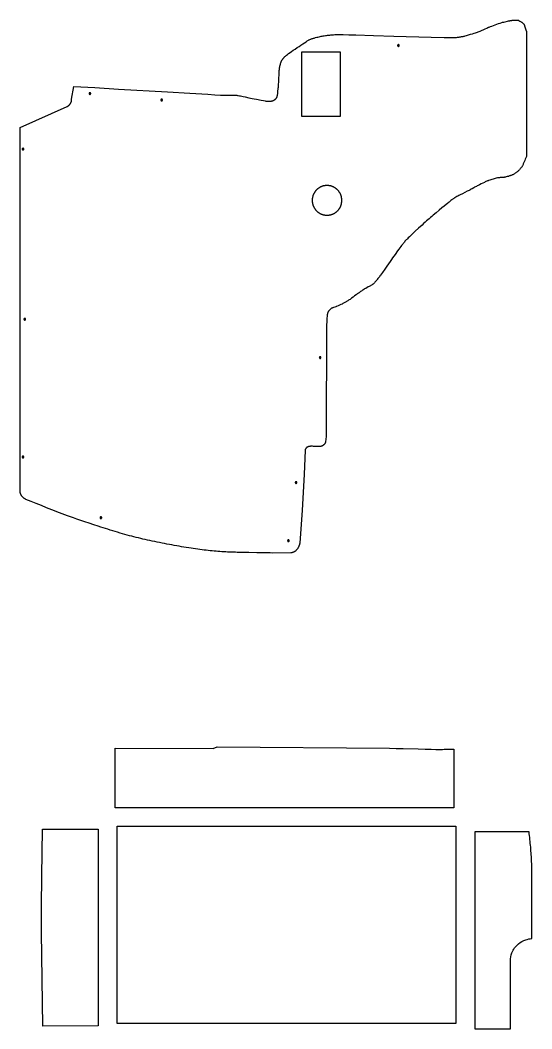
# Model space of a CAD drawing. Extents: x 2891 to 8795, y -6849 to -2770.
# Drawn here: x 2911 to 4119, y -6522 to -4142 of the extents above; entities that cross this region are included whole.
import ezdxf

# ---------------------------------------------------------------- set-up
doc = ezdxf.new("R2010")
doc.units = 0
doc.layers.add('Default_Layer', color=1, linetype='CONTINUOUS')

msp = doc.modelspace()

# ---------------------------------------------------------------- linework, layer by layer
at = {"layer": 'Default_Layer'}
for points in [[(3632.3, -5136.9), (3632.2, -5137.4), (3632, -5137.9), (3631.8, -5138.4), (3631.6, -5138.9), (3631.4, -5139.4), (3631.2, -5139.9), (3630.9, -5140.4), (3630.7, -5140.8), (3630.4, -5141.3), (3630.1, -5141.7), (3629.8, -5142.2), (3629.4, -5142.6), (3629.1, -5143), (3628.7, -5143.4), (3628.4, -5143.8), (3628, -5144.1), (3627.6, -5144.5), (3627.2, -5144.8), (3626.7, -5145.1), (3626.3, -5145.5), (3625.8, -5145.7), (3625.4, -5146), (3624.9, -5146.3), (3624.4, -5146.5), (3623.9, -5146.7), (3623.4, -5146.9), (3622.9, -5147.1), (3622.4, -5147.3), (3621.9, -5147.4), (3621.4, -5147.6), (3620.8, -5147.7), (3620.3, -5147.8), (3603.3, -5147.8), (3601.6, -5147.6), (3600, -5147.6), (3599.1, -5147.6), (3598.3, -5147.6), (3597.5, -5147.6), (3596.7, -5147.6), (3595.9, -5147.7), (3595.1, -5147.8), (3594.3, -5147.9), (3593.6, -5148), (3592.8, -5148.2), (3592.1, -5148.3), (3591.4, -5148.6), (3590.7, -5148.8), (3590.1, -5149), (3589.4, -5149.3), (3588.8, -5149.6), (3588.2, -5150), (3587.7, -5150.4), (3587.2, -5150.8), (3586.7, -5151.2), (3586.2, -5151.7), (3585.8, -5152.2), (3585.4, -5152.8), (3585.1, -5153.4), (3584.8, -5154), (3584.5, -5154.7), (3584.3, -5155.5), (3584.2, -5156.2), (3584, -5157), (3581.6, -5214), (3577.2, -5298), (3571.3, -5376.2), (3571.1, -5377.1), (3570.9, -5378), (3570.6, -5378.9), (3570.3, -5379.9), (3570, -5380.9), (3569.7, -5381.8), (3569.3, -5382.8), (3568.9, -5383.8), (3568.4, -5384.8), (3567.9, -5385.7), (3567.4, -5386.7), (3566.9, -5387.6), (3566.3, -5388.5), (3565.7, -5389.4), (3565.1, -5390.3), (3564.4, -5391.2), (3563.7, -5392), (3563, -5392.8), (3562.2, -5393.5), (3561.5, -5394.3), (3560.7, -5394.9), (3559.8, -5395.6), (3559, -5396.1), (3558.1, -5396.7), (3557.7, -5396.9), (3557.2, -5397.2), (3556.7, -5397.4), (3556.3, -5397.6), (3555.8, -5397.8), (3555.3, -5397.9), (3554.9, -5398.1), (3554.4, -5398.2), (3553.9, -5398.3), (3553.4, -5398.4), (3552.9, -5398.5), (3552.4, -5398.6), (3551.8, -5398.6), (3551.3, -5398.7), (3550.8, -5398.7), (3550.3, -5398.7), (3506, -5399.5), (3501.4, -5399.3), (3496.8, -5399.2), (3492.3, -5399), (3487.7, -5398.9), (3478.5, -5398.7), (3469.4, -5398.6), (3451.1, -5398.3), (3441.9, -5398.2), (3432.8, -5398.1), (3423.6, -5397.9), (3419, -5397.7), (3414.5, -5397.6), (3409.9, -5397.4), (3405.3, -5397.3), (3400.8, -5397.1), (3396.2, -5396.9), (3391.6, -5396.6), (3387.1, -5396.4), (3382.5, -5396.1), (3377.9, -5395.7), (3373.4, -5395.4), (3368.8, -5395), (3364.3, -5394.5), (3359.7, -5394.1), (3355.1, -5393.6), (3350.4, -5393), (3345.5, -5392.4), (3340.6, -5391.8), (3335.5, -5391.1), (3330.3, -5390.4), (3325, -5389.7), (3319.7, -5388.9), (3314.3, -5388.1), (3308.8, -5387.2), (3303.2, -5386.3), (3297.6, -5385.4), (3292, -5384.5), (3286.3, -5383.5), (3280.5, -5382.5), (3274.8, -5381.5), (3269, -5380.5), (3263.2, -5379.4), (3257.4, -5378.3), (3251.6, -5377.2), (3245.8, -5376.1), (3240.1, -5374.9), (3234.3, -5373.7), (3228.6, -5372.6), (3222.9, -5371.4), (3217.3, -5370.2), (3211.7, -5368.9), (3206.2, -5367.7), (3200.7, -5366.4), (3195.4, -5365.2), (3190.1, -5363.9), (3184.8, -5362.7), (3179.6, -5361.3), (3174.3, -5360), (3168.9, -5358.5), (3163.4, -5357), (3157.8, -5355.5), (3152.2, -5353.9), (3146.6, -5352.2), (3140.9, -5350.5), (3135.2, -5348.8), (3129.4, -5347.1), (3123.7, -5345.3), (3118, -5343.5), (3112.3, -5341.7), (3106.6, -5339.9), (3101, -5338.1), (3095.4, -5336.3), (3084.5, -5332.7), (3073.9, -5329.1), (3063.7, -5325.7), (3054.1, -5322.4), (3045, -5319.3), (3036.7, -5316.4), (3022.4, -5311.3), (3016.2, -5309.1), (3010, -5306.9), (3003.9, -5304.5), (2997.7, -5302.2), (2991.6, -5299.8), (2985.4, -5297.4), (2979.3, -5295), (2973.2, -5292.5), (2960.9, -5287.6), (2948.7, -5282.7), (2936.5, -5277.7), (2930.3, -5275.3), (2924.2, -5272.9), (2923.6, -5272.6), (2923, -5272.3), (2922.4, -5271.9), (2921.9, -5271.6), (2921.3, -5271.2), (2920.7, -5270.8), (2920.2, -5270.4), (2919.7, -5270), (2919.1, -5269.6), (2918.6, -5269.1), (2918.1, -5268.7), (2917.6, -5268.2), (2917.2, -5267.8), (2916.7, -5267.3), (2916.3, -5266.8), (2915.8, -5266.3), (2915.4, -5265.8), (2915, -5265.2), (2914.6, -5264.7), (2914.2, -5264.1), (2913.8, -5263.6), (2913.5, -5263), (2913.1, -5262.4), (2912.8, -5261.8), (2912.5, -5261.3), (2912.2, -5260.7), (2911.9, -5260), (2911.7, -5259.4), (2911.4, -5258.8), (2911.2, -5258.2), (2911, -5257.5), (2910.8, -5256.9), (2910.8, -4395.4), (3021.7, -4345.9), (3022.3, -4345.6), (3022.9, -4345.2), (3023.5, -4344.9), (3024.1, -4344.5), (3024.6, -4344.1), (3025.1, -4343.7), (3025.6, -4343.3), (3026.1, -4342.9), (3026.6, -4342.4), (3027.1, -4341.9), (3027.5, -4341.4), (3028, -4340.9), (3028.4, -4340.4), (3028.8, -4339.9), (3029.2, -4339.3), (3029.5, -4338.8), (3029.9, -4338.2), (3030.2, -4337.6), (3030.5, -4337), (3030.8, -4336.4), (3031, -4335.8), (3031.3, -4335.2), (3031.5, -4334.5), (3031.7, -4333.9), (3031.8, -4333.3), (3032, -4332.6), (3032.1, -4332), (3032.2, -4331.3), (3032.3, -4330.6), (3032.4, -4330), (3032.4, -4329.3), (3032.4, -4328.6), (3037.6, -4298.3), (3087.1, -4301.2), (3143.1, -4304.5), (3259.1, -4311.4), (3311.2, -4314.5), (3354, -4317), (3370.7, -4318), (3383.6, -4318.7), (3392.2, -4319.2), (3394.7, -4319.3), (3396, -4319.3), (3397.2, -4319.3), (3398.5, -4319.3), (3401.2, -4319.3), (3404, -4319.1), (3406.7, -4319), (3409.3, -4318.9), (3411.8, -4318.8), (3412.9, -4318.7), (3414, -4318.7), (3414.9, -4318.7), (3415.8, -4318.7), (3417.5, -4318.8), (3419.1, -4319), (3420.8, -4319.1), (3422.5, -4319.3), (3424.1, -4319.6), (3425.8, -4319.8), (3429.1, -4320.3), (3430, -4320.5), (3431.2, -4320.7), (3434.2, -4321.3), (3437.8, -4322.1), (3441.9, -4323), (3450.6, -4324.9), (3458.8, -4326.6), (3463.7, -4327.5), (3469.1, -4328.6), (3480.2, -4330.7), (3485.2, -4331.7), (3489.6, -4332.5), (3491.4, -4332.8), (3492.9, -4333.1), (3494, -4333.2), (3494.8, -4333.3), (3496, -4333.4), (3497.3, -4333.4), (3498.6, -4333.4), (3499.9, -4333.3), (3501.1, -4333.2), (3502.3, -4333.1), (3503.3, -4333), (3504.2, -4332.9), (3504.9, -4332.7), (3505.7, -4332.5), (3506.5, -4332.3), (3507.2, -4332.1), (3508, -4331.8), (3508.7, -4331.5), (3509.4, -4331.2), (3510.1, -4330.8), (3510.8, -4330.4), (3511.7, -4329.7), (3512.7, -4329), (3513.2, -4328.6), (3513.7, -4328.2), (3514.2, -4327.8), (3514.7, -4327.3), (3515.1, -4326.8), (3515.6, -4326.3), (3516, -4325.8), (3516.4, -4325.3), (3516.7, -4324.8), (3517.1, -4324.3), (3517.2, -4324), (3517.3, -4323.7), (3517.5, -4323.3), (3517.6, -4322.9), (3517.8, -4322), (3518.1, -4320.9), (3518.3, -4319.7), (3518.6, -4318.4), (3518.8, -4317.1), (3519, -4315.7), (3519.4, -4312.7), (3519.7, -4309.7), (3520.4, -4304.1), (3520.5, -4302.5), (3520.7, -4300.3), (3520.9, -4297.5), (3521, -4294.3), (3521.4, -4287), (3521.8, -4279), (3522.3, -4271.1), (3522.5, -4267.3), (3522.7, -4263.9), (3522.9, -4260.8), (3523.1, -4258.1), (3523.3, -4256), (3523.4, -4255.2), (3523.5, -4254.5), (3523.9, -4252.3), (3524.4, -4249.9), (3524.7, -4248.8), (3525, -4247.6), (3525.3, -4246.4), (3525.6, -4245.3), (3525.9, -4244.2), (3526.3, -4243), (3526.6, -4242), (3527, -4240.9), (3527.4, -4239.9), (3527.8, -4238.9), (3528.3, -4238), (3528.7, -4237.1), (3529.2, -4236.3), (3529.7, -4235.4), (3530.3, -4234.6), (3530.8, -4233.8), (3531.4, -4233.1), (3532, -4232.3), (3532.7, -4231.6), (3533.3, -4230.8), (3534, -4230.1), (3534.7, -4229.4), (3535.4, -4228.7), (3536.1, -4228), (3537.5, -4226.7), (3539, -4225.4), (3539.4, -4225), (3540.1, -4224.4), (3542.1, -4222.9), (3544.8, -4221), (3548.1, -4218.6), (3551.8, -4216), (3555.9, -4213.1), (3560.3, -4210.1), (3564.8, -4206.9), (3569.4, -4203.8), (3573.9, -4200.8), (3578.2, -4197.9), (3582.3, -4195.2), (3585.9, -4192.9), (3587.5, -4191.8), (3589, -4190.9), (3590.3, -4190.1), (3591.5, -4189.4), (3592.5, -4188.8), (3593.3, -4188.4), (3594.7, -4187.8), (3596.2, -4187.2), (3597.6, -4186.6), (3599.2, -4186), (3600.7, -4185.5), (3602.2, -4185), (3603.8, -4184.5), (3605.3, -4184.1), (3606.9, -4183.6), (3608.4, -4183.2), (3611.4, -4182.5), (3614.2, -4181.8), (3616.7, -4181.2), (3619.2, -4180.6), (3621.6, -4180.1), (3624.1, -4179.6), (3626.6, -4179.2), (3629.1, -4178.8), (3631.6, -4178.4), (3634.1, -4178.1), (3636.6, -4177.8), (3639.1, -4177.4), (3641.9, -4177.1), (3644.8, -4176.9), (3647.8, -4176.6), (3650.9, -4176.4), (3653.9, -4176.2), (3657, -4176), (3659.9, -4175.9), (3661.4, -4175.9), (3664.1, -4176), (3673.3, -4176.2), (3686.8, -4176.5), (3703.8, -4177), (3745.5, -4178.2), (3793, -4179.5), (3881.9, -4182.1), (3912, -4182.9), (3920.9, -4183.2), (3923.5, -4183.2), (3924.8, -4183.3), (3927.2, -4183.2), (3929.6, -4183.2), (3932.1, -4183.1), (3934.6, -4183), (3937, -4182.9), (3939.3, -4182.7), (3941.5, -4182.6), (3943.5, -4182.4), (3945.5, -4182.1), (3947.4, -4181.9), (3949.3, -4181.6), (3951.3, -4181.3), (3953.2, -4180.9), (3955.1, -4180.6), (3957, -4180.2), (3958.9, -4179.7), (3960.1, -4179.5), (3961.5, -4179.1), (3965.3, -4178), (3969.7, -4176.8), (3974.5, -4175.4), (3979.1, -4174), (3983.3, -4172.7), (3986.5, -4171.8), (3988.4, -4171.2), (3990.6, -4170.4), (3992.7, -4169.6), (3994.9, -4168.8), (3997, -4167.9), (3998.5, -4167.3), (4000.6, -4166.3), (4006.2, -4163.8), (4009.4, -4162.3), (4012.6, -4160.9), (4015.7, -4159.5), (4017.2, -4158.9), (4018.7, -4158.3), (4021.6, -4157.1), (4025, -4155.9), (4028.6, -4154.5), (4032.5, -4153.1), (4040.5, -4150.2), (4044.5, -4148.8), (4048.3, -4147.4), (4050.2, -4147), (4053, -4146.4), (4055.9, -4145.7), (4061.7, -4144.4), (4064.5, -4143.8), (4067.2, -4143.2), (4068.4, -4143), (4069.6, -4142.8), (4070.7, -4142.6), (4071.7, -4142.5), (4072.7, -4142.4), (4073.6, -4142.3), (4074.6, -4142.2), (4075.6, -4142.2), (4077.5, -4142.1), (4079.4, -4142.1), (4083.3, -4142.1), (4085.3, -4142.1), (4087.2, -4142.1), (4087.4, -4142), (4087.6, -4142), (4087.7, -4142), (4088.7, -4142.7), (4091.1, -4144.1), (4092.4, -4144.9), (4093.7, -4145.7), (4094.8, -4146.5), (4095.6, -4147.1), (4096.9, -4148), (4097.6, -4148.5), (4098.2, -4149), (4098.8, -4149.6), (4099.4, -4150.1), (4099.7, -4150.4), (4099.9, -4150.7), (4100.2, -4151.1), (4100.4, -4151.4), (4100.7, -4151.8), (4100.9, -4152.4), (4101.2, -4153), (4101.6, -4153.8), (4102.3, -4155.7), (4103, -4157.9), (4104.6, -4162.5), (4105.4, -4164.8), (4106.2, -4166.8), (4106.3, -4168), (4106.6, -4170.3), (4106.6, -4463.4), (4105.9, -4465), (4105.3, -4466.6), (4104.6, -4468.2), (4103.9, -4469.9), (4102.6, -4473.2), (4101.3, -4476.6), (4100.6, -4478.2), (4099.9, -4479.8), (4099.2, -4481.4), (4098.5, -4482.9), (4097.8, -4484.3), (4097, -4485.7), (4096.6, -4486.4), (4096.2, -4487), (4095.8, -4487.6), (4095.4, -4488.2), (4094.6, -4489.4), (4093.7, -4490.5), (4092.8, -4491.6), (4091.9, -4492.7), (4091, -4493.8), (4090, -4494.9), (4089, -4495.9), (4088, -4496.9), (4086.9, -4497.9), (4085.9, -4498.9), (4084.8, -4499.8), (4083.7, -4500.7), (4082.6, -4501.6), (4081.4, -4502.4), (4080.3, -4503.2), (4079.2, -4504), (4078, -4504.7), (4076.8, -4505.4), (4075.6, -4506.1), (4074.3, -4506.7), (4073, -4507.3), (4071.8, -4507.8), (4070.5, -4508.3), (4069.2, -4508.8), (4067.8, -4509.3), (4066.5, -4509.7), (4065.2, -4510.2), (4063.9, -4510.6), (4062.6, -4510.9), (4061.3, -4511.3), (4058.7, -4512), (4057.4, -4512.3), (4056.2, -4512.5), (4054.9, -4512.7), (4053.6, -4512.9), (4052.3, -4513), (4051, -4513.1), (4048.4, -4513.3), (4045.7, -4513.5), (4044.4, -4513.6), (4043.1, -4513.7), (4041.8, -4513.9), (4040.5, -4514), (4039.2, -4514.2), (4038, -4514.4), (4035.4, -4515), (4032.8, -4515.6), (4030.2, -4516.3), (4027.6, -4517), (4024.9, -4517.7), (4022.3, -4518.6), (4019.8, -4519.4), (4017.2, -4520.4), (4015.9, -4520.9), (4014.4, -4521.5), (4012.7, -4522.2), (4011, -4523), (4009.1, -4523.9), (4007.2, -4524.7), (4003.3, -4526.6), (3999.4, -4528.5), (3995.8, -4530.2), (3992.7, -4531.8), (3990.2, -4533.1), (3988.2, -4534.2), (3986.1, -4535.3), (3984.1, -4536.4), (3982.1, -4537.6), (3978, -4539.9), (3976, -4541.1), (3974, -4542.2), (3972.7, -4542.9), (3971, -4543.7), (3966.7, -4545.9), (3955.7, -4551.5), (3949.9, -4554.5), (3947.1, -4555.9), (3944.5, -4557.2), (3942.1, -4558.5), (3940, -4559.7), (3938.3, -4560.6), (3937.5, -4561.1), (3936.9, -4561.5), (3935.8, -4562.2), (3934.7, -4563), (3933.6, -4563.7), (3932.5, -4564.5), (3931.4, -4565.3), (3930.3, -4566.1), (3928.2, -4567.8), (3926, -4569.5), (3923.9, -4571.2), (3921.8, -4572.9), (3919.7, -4574.6), (3916.8, -4577), (3912.3, -4580.6), (3906.6, -4585.2), (3900.2, -4590.6), (3893.3, -4596.3), (3886.4, -4602.1), (3883, -4605), (3879.7, -4607.8), (3876.6, -4610.5), (3873.6, -4613.1), (3870.6, -4615.8), (3867.3, -4618.8), (3863.7, -4622.1), (3859.9, -4625.5), (3851.9, -4632.9), (3844, -4640.2), (3836.5, -4647.2), (3830.1, -4653.3), (3827.5, -4655.8), (3825.3, -4657.9), (3823.7, -4659.5), (3822.6, -4660.6), (3821.2, -4662.2), (3819.7, -4663.8), (3818.3, -4665.5), (3817, -4667.2), (3815.6, -4668.8), (3814.3, -4670.6), (3811.6, -4674), (3810, -4676.1), (3807.8, -4679), (3805.2, -4682.5), (3802.3, -4686.4), (3796.3, -4694.8), (3793.3, -4698.9), (3790.5, -4702.7), (3787.6, -4706.8), (3784.3, -4711.7), (3777, -4722.2), (3770.4, -4731.8), (3767.9, -4735.4), (3766.3, -4737.7), (3764, -4740.9), (3761.7, -4744.1), (3760.6, -4745.7), (3759.4, -4747.3), (3758.2, -4748.9), (3757, -4750.4), (3755.7, -4752), (3754.3, -4753.8), (3752.8, -4755.7), (3751.2, -4757.7), (3750.4, -4758.6), (3749.6, -4759.6), (3748.7, -4760.6), (3747.9, -4761.5), (3747, -4762.4), (3746.1, -4763.3), (3745.2, -4764.1), (3744.2, -4764.9), (3743.8, -4765.3), (3743.2, -4765.7), (3742.1, -4766.5), (3740.8, -4767.3), (3739.4, -4768.2), (3737.9, -4769), (3736.3, -4769.9), (3734.7, -4770.8), (3733.1, -4771.6), (3729.9, -4773.3), (3726.9, -4774.9), (3725.5, -4775.6), (3724.2, -4776.3), (3723.1, -4777), (3722.1, -4777.6), (3720.2, -4778.8), (3718.4, -4780), (3716.6, -4781.3), (3714.9, -4782.6), (3711.3, -4785.1), (3709.5, -4786.4), (3707.7, -4787.7), (3706, -4788.9), (3704.3, -4790.2), (3700.7, -4792.8), (3697.1, -4795.5), (3693.4, -4798.2), (3689.9, -4800.8), (3688.2, -4802), (3686.6, -4803.1), (3684.9, -4804.2), (3683.4, -4805.3), (3681.9, -4806.2), (3680.5, -4807), (3679.1, -4807.8), (3677.6, -4808.6), (3676.1, -4809.4), (3674.4, -4810.2), (3672.8, -4811), (3671.2, -4811.8), (3667.9, -4813.3), (3664.8, -4814.6), (3661.9, -4815.9), (3657.6, -4817.7), (3656.8, -4818), (3656, -4818.3), (3654.3, -4819), (3650.7, -4820.2), (3649.1, -4820.8), (3648.3, -4821.1), (3647.5, -4821.4), (3646.8, -4821.7), (3646.2, -4822), (3645.7, -4822.3), (3645.2, -4822.6), (3644.3, -4823.2), (3643.5, -4823.8), (3642.7, -4824.5), (3642, -4825.3), (3641.2, -4826), (3640.6, -4826.8), (3639.9, -4827.7), (3639.3, -4828.5), (3639.1, -4829), (3638.8, -4829.4), (3638.3, -4830.4), (3637.8, -4831.4), (3637.3, -4832.5), (3636.9, -4833.5), (3636.6, -4834.6), (3636.3, -4835.8), (3636, -4836.9), (3635.9, -4837.5), (3635.8, -4838.5), (3635.7, -4839.6), (3635.6, -4840.9), (3635.4, -4844.1), (3635.2, -4847.7), (3634.8, -4855.6), (3634.6, -4859.4), (3634.4, -4862.9), (3633.2, -5124.2), (3632.3, -5136.9)], [(3804.1, -4203.8), (3804.3, -4203.8), (3804.5, -4203.8), (3804.7, -4203.7), (3804.9, -4203.6), (3805.1, -4203.6), (3805.3, -4203.5), (3805.4, -4203.3), (3805.6, -4203.2), (3805.7, -4203.1), (3805.8, -4202.9), (3805.9, -4202.7), (3806, -4202.6), (3806.1, -4202.4), (3806.1, -4202.2), (3806.1, -4202), (3806.1, -4201.8), (3806.1, -4201.6), (3806.1, -4201.4), (3806.1, -4201.2), (3806, -4201), (3805.9, -4200.8), (3805.8, -4200.7), (3805.7, -4200.5), (3805.6, -4200.4), (3805.4, -4200.2), (3805.3, -4200.1), (3805.1, -4200), (3804.9, -4199.9), (3804.7, -4199.9), (3804.5, -4199.8), (3804.3, -4199.8), (3804.1, -4199.8), (3803.9, -4199.8), (3803.7, -4199.8), (3803.5, -4199.9), (3803.4, -4199.9), (3803.2, -4200), (3803, -4200.1), (3802.9, -4200.2), (3802.7, -4200.4), (3802.6, -4200.5), (3802.5, -4200.7), (3802.4, -4200.8), (3802.3, -4201), (3802.2, -4201.2), (3802.2, -4201.4), (3802.2, -4201.6), (3802.1, -4201.8), (3802.2, -4202), (3802.2, -4202.2), (3802.2, -4202.4), (3802.3, -4202.6), (3802.4, -4202.7), (3802.5, -4202.9), (3802.6, -4203.1), (3802.7, -4203.2), (3802.9, -4203.3), (3803, -4203.5), (3803.2, -4203.6), (3803.4, -4203.6), (3803.5, -4203.7), (3803.7, -4203.8), (3803.9, -4203.8), (3804.1, -4203.8)], [(3667.3, -4217.8), (3574.9, -4217.8), (3574.9, -4368.6), (3667.6, -4368.6), (3667.3, -4217.8)], [(3075.5, -4317.1), (3075.7, -4317.1), (3075.9, -4317.1), (3076.1, -4317), (3076.3, -4317), (3076.5, -4316.9), (3076.6, -4316.8), (3076.8, -4316.7), (3076.9, -4316.5), (3077.1, -4316.4), (3077.2, -4316.2), (3077.3, -4316.1), (3077.4, -4315.9), (3077.4, -4315.7), (3077.5, -4315.5), (3077.5, -4315.3), (3077.5, -4315.1), (3077.5, -4314.9), (3077.5, -4314.7), (3077.4, -4314.5), (3077.4, -4314.3), (3077.3, -4314.2), (3077.2, -4314), (3077.1, -4313.8), (3076.9, -4313.7), (3076.8, -4313.6), (3076.6, -4313.5), (3076.5, -4313.4), (3076.3, -4313.3), (3076.1, -4313.2), (3075.9, -4313.2), (3075.7, -4313.1), (3075.5, -4313.1), (3075.3, -4313.1), (3075.1, -4313.2), (3074.9, -4313.2), (3074.7, -4313.3), (3074.6, -4313.4), (3074.4, -4313.5), (3074.2, -4313.6), (3074.1, -4313.7), (3074, -4313.8), (3073.8, -4314), (3073.7, -4314.2), (3073.7, -4314.3), (3073.6, -4314.5), (3073.5, -4314.7), (3073.5, -4314.9), (3073.5, -4315.1), (3073.5, -4315.3), (3073.5, -4315.5), (3073.6, -4315.7), (3073.7, -4315.9), (3073.7, -4316.1), (3073.8, -4316.2), (3074, -4316.4), (3074.1, -4316.5), (3074.2, -4316.7), (3074.4, -4316.8), (3074.6, -4316.9), (3074.7, -4317), (3074.9, -4317), (3075.1, -4317.1), (3075.3, -4317.1), (3075.5, -4317.1)], [(3245, -4332.5), (3245.2, -4332.5), (3245.4, -4332.5), (3245.6, -4332.4), (3245.8, -4332.4), (3245.9, -4332.3), (3246.1, -4332.2), (3246.3, -4332.1), (3246.4, -4331.9), (3246.5, -4331.8), (3246.7, -4331.6), (3246.8, -4331.5), (3246.8, -4331.3), (3246.9, -4331.1), (3247, -4330.9), (3247, -4330.7), (3247, -4330.5), (3247, -4330.3), (3247, -4330.1), (3246.9, -4329.9), (3246.8, -4329.7), (3246.8, -4329.6), (3246.7, -4329.4), (3246.5, -4329.3), (3246.4, -4329.1), (3246.3, -4329), (3246.1, -4328.9), (3245.9, -4328.8), (3245.8, -4328.7), (3245.6, -4328.6), (3245.4, -4328.6), (3245.2, -4328.5), (3245, -4328.5), (3244.8, -4328.5), (3244.6, -4328.6), (3244.4, -4328.6), (3244.2, -4328.7), (3244, -4328.8), (3243.9, -4328.9), (3243.7, -4329), (3243.6, -4329.1), (3243.5, -4329.3), (3243.3, -4329.4), (3243.2, -4329.6), (3243.2, -4329.7), (3243.1, -4329.9), (3243, -4330.1), (3243, -4330.3), (3243, -4330.5), (3243, -4330.7), (3243, -4330.9), (3243.1, -4331.1), (3243.2, -4331.3), (3243.2, -4331.5), (3243.3, -4331.6), (3243.5, -4331.8), (3243.6, -4331.9), (3243.7, -4332.1), (3243.9, -4332.2), (3244, -4332.3), (3244.2, -4332.4), (3244.4, -4332.4), (3244.6, -4332.5), (3244.8, -4332.5), (3245, -4332.5)], [(2917.6, -4448.4), (2917.8, -4448.3), (2918, -4448.3), (2918.2, -4448.3), (2918.4, -4448.2), (2918.6, -4448.1), (2918.8, -4448), (2918.9, -4447.9), (2919, -4447.8), (2919.2, -4447.6), (2919.3, -4447.5), (2919.4, -4447.3), (2919.5, -4447.1), (2919.5, -4447), (2919.6, -4446.8), (2919.6, -4446.6), (2919.6, -4446.4), (2919.6, -4446.2), (2919.6, -4446), (2919.5, -4445.8), (2919.5, -4445.6), (2919.4, -4445.4), (2919.3, -4445.2), (2919.2, -4445.1), (2919, -4444.9), (2918.9, -4444.8), (2918.8, -4444.7), (2918.6, -4444.6), (2918.4, -4444.5), (2918.2, -4444.4), (2918, -4444.4), (2917.8, -4444.4), (2917.6, -4444.4), (2917.4, -4444.4), (2917.2, -4444.4), (2917, -4444.4), (2916.9, -4444.5), (2916.7, -4444.6), (2916.5, -4444.7), (2916.4, -4444.8), (2916.2, -4444.9), (2916.1, -4445.1), (2916, -4445.2), (2915.9, -4445.4), (2915.8, -4445.6), (2915.7, -4445.8), (2915.7, -4446), (2915.6, -4446.2), (2915.6, -4446.4), (2915.6, -4446.6), (2915.7, -4446.8), (2915.7, -4447), (2915.8, -4447.1), (2915.9, -4447.3), (2916, -4447.5), (2916.1, -4447.6), (2916.2, -4447.8), (2916.4, -4447.9), (2916.5, -4448), (2916.7, -4448.1), (2916.9, -4448.2), (2917, -4448.3), (2917.2, -4448.3), (2917.4, -4448.3), (2917.6, -4448.4)], [(3635.5, -4602.2), (3636.5, -4602.2), (3637.4, -4602.2), (3638.2, -4602.1), (3639.1, -4602.1), (3640, -4602), (3640.9, -4601.8), (3641.7, -4601.7), (3642.6, -4601.5), (3643.5, -4601.3), (3644.3, -4601.1), (3645.1, -4600.9), (3646, -4600.7), (3646.8, -4600.4), (3647.6, -4600.1), (3648.4, -4599.8), (3649.2, -4599.5), (3650, -4599.2), (3650.7, -4598.8), (3651.5, -4598.4), (3652.2, -4598), (3653, -4597.6), (3653.7, -4597.2), (3654.4, -4596.7), (3655.1, -4596.3), (3655.8, -4595.8), (3656.5, -4595.3), (3657.2, -4594.8), (3657.8, -4594.3), (3658.5, -4593.7), (3659.1, -4593.2), (3659.7, -4592.6), (3660.3, -4592), (3660.9, -4591.4), (3661.5, -4590.8), (3662, -4590.2), (3662.6, -4589.5), (3663.1, -4588.9), (3663.6, -4588.2), (3664.1, -4587.5), (3664.6, -4586.8), (3665, -4586.1), (3665.5, -4585.4), (3665.9, -4584.7), (3666.3, -4583.9), (3666.7, -4583.2), (3667.1, -4582.4), (3667.5, -4581.6), (3667.8, -4580.9), (3668.1, -4580.1), (3668.4, -4579.3), (3668.7, -4578.5), (3669, -4577.7), (3669.2, -4576.8), (3669.4, -4576), (3669.7, -4575.1), (3669.8, -4574.3), (3670, -4573.4), (3670.1, -4572.6), (3670.3, -4571.7), (3670.4, -4570.8), (3670.4, -4569.9), (3670.5, -4569), (3670.5, -4568.1), (3670.5, -4567.2), (3670.5, -4566.3), (3670.5, -4565.4), (3670.4, -4564.6), (3670.4, -4563.7), (3670.3, -4562.8), (3670.1, -4561.9), (3670, -4561), (3669.8, -4560.2), (3669.7, -4559.3), (3669.4, -4558.5), (3669.2, -4557.7), (3669, -4556.8), (3668.7, -4556), (3668.4, -4555.2), (3668.1, -4554.4), (3667.8, -4553.6), (3667.5, -4552.8), (3667.1, -4552.1), (3666.7, -4551.3), (3666.3, -4550.6), (3665.9, -4549.8), (3665.5, -4549.1), (3665, -4548.4), (3664.6, -4547.7), (3664.1, -4547), (3663.6, -4546.3), (3663.1, -4545.6), (3662.6, -4545), (3662, -4544.3), (3661.5, -4543.7), (3660.9, -4543.1), (3660.3, -4542.5), (3659.7, -4541.9), (3659.1, -4541.3), (3658.5, -4540.8), (3657.8, -4540.2), (3657.2, -4539.7), (3656.5, -4539.2), (3655.8, -4538.7), (3655.1, -4538.2), (3654.4, -4537.8), (3653.7, -4537.3), (3653, -4536.9), (3652.2, -4536.5), (3651.5, -4536.1), (3650.7, -4535.7), (3650, -4535.3), (3649.2, -4535), (3648.4, -4534.7), (3647.6, -4534.4), (3646.8, -4534.1), (3646, -4533.8), (3645.1, -4533.6), (3644.3, -4533.3), (3643.5, -4533.1), (3642.6, -4533), (3641.7, -4532.8), (3640.9, -4532.6), (3640, -4532.5), (3639.1, -4532.4), (3638.2, -4532.3), (3637.4, -4532.3), (3636.5, -4532.3), (3635.5, -4532.2), (3634.6, -4532.3), (3633.7, -4532.3), (3632.9, -4532.3), (3632, -4532.4), (3631.1, -4532.5), (3630.2, -4532.6), (3629.4, -4532.8), (3628.5, -4533), (3627.6, -4533.1), (3626.8, -4533.3), (3626, -4533.6), (3625.1, -4533.8), (3624.3, -4534.1), (3623.5, -4534.4), (3622.7, -4534.7), (3621.9, -4535), (3621.1, -4535.3), (3620.4, -4535.7), (3619.6, -4536.1), (3618.9, -4536.5), (3618.1, -4536.9), (3617.4, -4537.3), (3616.7, -4537.8), (3616, -4538.2), (3615.3, -4538.7), (3614.6, -4539.2), (3613.9, -4539.7), (3613.3, -4540.2), (3612.6, -4540.8), (3612, -4541.3), (3611.4, -4541.9), (3610.8, -4542.5), (3610.2, -4543.1), (3609.6, -4543.7), (3609.1, -4544.3), (3608.5, -4545), (3608, -4545.6), (3607.5, -4546.3), (3607, -4547), (3606.5, -4547.7), (3606.1, -4548.4), (3605.6, -4549.1), (3605.2, -4549.8), (3604.8, -4550.6), (3604.4, -4551.3), (3604, -4552.1), (3603.6, -4552.8), (3603.3, -4553.6), (3603, -4554.4), (3602.7, -4555.2), (3602.4, -4556), (3602.1, -4556.8), (3601.9, -4557.7), (3601.7, -4558.5), (3601.4, -4559.3), (3601.3, -4560.2), (3601.1, -4561), (3601, -4561.9), (3600.8, -4562.8), (3600.7, -4563.7), (3600.7, -4564.6), (3600.6, -4565.4), (3600.6, -4566.3), (3600.5, -4567.2), (3600.6, -4568.1), (3600.6, -4569), (3600.7, -4569.9), (3600.7, -4570.8), (3600.8, -4571.7), (3601, -4572.6), (3601.1, -4573.4), (3601.3, -4574.3), (3601.4, -4575.1), (3601.7, -4576), (3601.9, -4576.8), (3602.1, -4577.7), (3602.4, -4578.5), (3602.7, -4579.3), (3603, -4580.1), (3603.3, -4580.9), (3603.6, -4581.6), (3604, -4582.4), (3604.4, -4583.2), (3604.8, -4583.9), (3605.2, -4584.7), (3605.6, -4585.4), (3606.1, -4586.1), (3606.5, -4586.8), (3607, -4587.5), (3607.5, -4588.2), (3608, -4588.9), (3608.5, -4589.5), (3609.1, -4590.2), (3609.6, -4590.8), (3610.2, -4591.4), (3610.8, -4592), (3611.4, -4592.6), (3612, -4593.2), (3612.6, -4593.7), (3613.3, -4594.3), (3613.9, -4594.8), (3614.6, -4595.3), (3615.3, -4595.8), (3616, -4596.3), (3616.7, -4596.7), (3617.4, -4597.2), (3618.1, -4597.6), (3618.9, -4598), (3619.6, -4598.4), (3620.4, -4598.8), (3621.1, -4599.2), (3621.9, -4599.5), (3622.7, -4599.8), (3623.5, -4600.1), (3624.3, -4600.4), (3625.1, -4600.7), (3626, -4600.9), (3626.8, -4601.1), (3627.6, -4601.3), (3628.5, -4601.5), (3629.4, -4601.7), (3630.2, -4601.8), (3631.1, -4602), (3632, -4602.1), (3632.9, -4602.1), (3633.7, -4602.2), (3634.6, -4602.2), (3635.5, -4602.2)], [(2921.6, -4849.7), (2921.8, -4849.7), (2922, -4849.7), (2922.2, -4849.6), (2922.4, -4849.6), (2922.6, -4849.5), (2922.7, -4849.4), (2922.9, -4849.3), (2923, -4849.1), (2923.2, -4849), (2923.3, -4848.9), (2923.4, -4848.7), (2923.5, -4848.5), (2923.5, -4848.3), (2923.6, -4848.1), (2923.6, -4847.9), (2923.6, -4847.7), (2923.6, -4847.5), (2923.6, -4847.3), (2923.5, -4847.1), (2923.5, -4847), (2923.4, -4846.8), (2923.3, -4846.6), (2923.2, -4846.5), (2923, -4846.3), (2922.9, -4846.2), (2922.7, -4846.1), (2922.6, -4846), (2922.4, -4845.9), (2922.2, -4845.8), (2922, -4845.8), (2921.8, -4845.7), (2921.6, -4845.7), (2921.4, -4845.7), (2921.2, -4845.8), (2921, -4845.8), (2920.8, -4845.9), (2920.7, -4846), (2920.5, -4846.1), (2920.4, -4846.2), (2920.2, -4846.3), (2920.1, -4846.5), (2920, -4846.6), (2919.9, -4846.8), (2919.8, -4847), (2919.7, -4847.1), (2919.7, -4847.3), (2919.6, -4847.5), (2919.6, -4847.7), (2919.6, -4847.9), (2919.7, -4848.1), (2919.7, -4848.3), (2919.8, -4848.5), (2919.9, -4848.7), (2920, -4848.9), (2920.1, -4849), (2920.2, -4849.1), (2920.4, -4849.3), (2920.5, -4849.4), (2920.7, -4849.5), (2920.8, -4849.6), (2921, -4849.6), (2921.2, -4849.7), (2921.4, -4849.7), (2921.6, -4849.7)], [(3619.3, -4940.3), (3619.5, -4940.2), (3619.7, -4940.2), (3619.9, -4940.2), (3620.1, -4940.1), (3620.3, -4940), (3620.5, -4939.9), (3620.6, -4939.8), (3620.8, -4939.7), (3620.9, -4939.5), (3621, -4939.4), (3621.1, -4939.2), (3621.2, -4939), (3621.3, -4938.8), (3621.3, -4938.7), (3621.3, -4938.5), (3621.3, -4938.3), (3621.3, -4938), (3621.3, -4937.9), (3621.3, -4937.7), (3621.2, -4937.5), (3621.1, -4937.3), (3621, -4937.1), (3620.9, -4937), (3620.8, -4936.8), (3620.6, -4936.7), (3620.5, -4936.6), (3620.3, -4936.5), (3620.1, -4936.4), (3619.9, -4936.3), (3619.7, -4936.3), (3619.5, -4936.3), (3619.3, -4936.3), (3619.1, -4936.3), (3618.9, -4936.3), (3618.7, -4936.3), (3618.6, -4936.4), (3618.4, -4936.5), (3618.2, -4936.6), (3618.1, -4936.7), (3617.9, -4936.8), (3617.8, -4937), (3617.7, -4937.1), (3617.6, -4937.3), (3617.5, -4937.5), (3617.4, -4937.7), (3617.4, -4937.9), (3617.4, -4938), (3617.3, -4938.3), (3617.4, -4938.5), (3617.4, -4938.7), (3617.4, -4938.8), (3617.5, -4939), (3617.6, -4939.2), (3617.7, -4939.4), (3617.8, -4939.5), (3617.9, -4939.7), (3618.1, -4939.8), (3618.2, -4939.9), (3618.4, -4940), (3618.6, -4940.1), (3618.7, -4940.2), (3618.9, -4940.2), (3619.1, -4940.2), (3619.3, -4940.3)], [(2917.4, -5174.9), (2917.6, -5174.9), (2917.8, -5174.8), (2918, -5174.8), (2918.2, -5174.7), (2918.4, -5174.6), (2918.6, -5174.5), (2918.7, -5174.4), (2918.9, -5174.3), (2919, -5174.1), (2919.1, -5174), (2919.2, -5173.8), (2919.3, -5173.6), (2919.4, -5173.5), (2919.4, -5173.3), (2919.4, -5173.1), (2919.4, -5172.9), (2919.4, -5172.7), (2919.4, -5172.5), (2919.4, -5172.3), (2919.3, -5172.1), (2919.2, -5171.9), (2919.1, -5171.7), (2919, -5171.6), (2918.9, -5171.4), (2918.7, -5171.3), (2918.6, -5171.2), (2918.4, -5171.1), (2918.2, -5171), (2918, -5171), (2917.8, -5170.9), (2917.6, -5170.9), (2917.4, -5170.9), (2917.2, -5170.9), (2917, -5170.9), (2916.8, -5171), (2916.7, -5171), (2916.5, -5171.1), (2916.3, -5171.2), (2916.2, -5171.3), (2916, -5171.4), (2915.9, -5171.6), (2915.8, -5171.7), (2915.7, -5171.9), (2915.6, -5172.1), (2915.5, -5172.3), (2915.5, -5172.5), (2915.5, -5172.7), (2915.4, -5172.9), (2915.5, -5173.1), (2915.5, -5173.3), (2915.5, -5173.5), (2915.6, -5173.6), (2915.7, -5173.8), (2915.8, -5174), (2915.9, -5174.1), (2916, -5174.3), (2916.2, -5174.4), (2916.3, -5174.5), (2916.5, -5174.6), (2916.7, -5174.7), (2916.8, -5174.8), (2917, -5174.8), (2917.2, -5174.9), (2917.4, -5174.9)], [(3562.4, -5235.1), (3562.6, -5235), (3562.8, -5235), (3563, -5235), (3563.2, -5234.9), (3563.4, -5234.8), (3563.5, -5234.7), (3563.7, -5234.6), (3563.8, -5234.5), (3564, -5234.3), (3564.1, -5234.2), (3564.2, -5234), (3564.3, -5233.8), (3564.3, -5233.6), (3564.4, -5233.5), (3564.4, -5233.3), (3564.4, -5233.1), (3564.4, -5232.8), (3564.4, -5232.6), (3564.3, -5232.5), (3564.3, -5232.3), (3564.2, -5232.1), (3564.1, -5231.9), (3564, -5231.8), (3563.8, -5231.6), (3563.7, -5231.5), (3563.5, -5231.4), (3563.4, -5231.3), (3563.2, -5231.2), (3563, -5231.1), (3562.8, -5231.1), (3562.6, -5231.1), (3562.4, -5231.1), (3562.2, -5231.1), (3562, -5231.1), (3561.8, -5231.1), (3561.7, -5231.2), (3561.5, -5231.3), (3561.3, -5231.4), (3561.2, -5231.5), (3561, -5231.6), (3560.9, -5231.8), (3560.8, -5231.9), (3560.7, -5232.1), (3560.6, -5232.3), (3560.5, -5232.5), (3560.5, -5232.6), (3560.4, -5232.8), (3560.4, -5233.1), (3560.4, -5233.3), (3560.5, -5233.5), (3560.5, -5233.6), (3560.6, -5233.8), (3560.7, -5234), (3560.8, -5234.2), (3560.9, -5234.3), (3561, -5234.5), (3561.2, -5234.6), (3561.3, -5234.7), (3561.5, -5234.8), (3561.7, -5234.9), (3561.8, -5235), (3562, -5235), (3562.2, -5235), (3562.4, -5235.1)], [(3101.4, -5318), (3101.6, -5318), (3101.8, -5318), (3102, -5317.9), (3102.2, -5317.9), (3102.3, -5317.8), (3102.5, -5317.7), (3102.6, -5317.6), (3102.8, -5317.4), (3102.9, -5317.3), (3103, -5317.1), (3103.1, -5317), (3103.2, -5316.8), (3103.3, -5316.6), (3103.3, -5316.4), (3103.4, -5316.2), (3103.4, -5316), (3103.4, -5315.8), (3103.3, -5315.6), (3103.3, -5315.4), (3103.2, -5315.2), (3103.1, -5315.1), (3103, -5314.9), (3102.9, -5314.7), (3102.8, -5314.6), (3102.6, -5314.5), (3102.5, -5314.4), (3102.3, -5314.3), (3102.2, -5314.2), (3102, -5314.1), (3101.8, -5314.1), (3101.6, -5314), (3101.4, -5314), (3101.2, -5314), (3101, -5314.1), (3100.8, -5314.1), (3100.6, -5314.2), (3100.4, -5314.3), (3100.3, -5314.4), (3100.1, -5314.5), (3100, -5314.6), (3099.8, -5314.7), (3099.7, -5314.9), (3099.6, -5315.1), (3099.5, -5315.2), (3099.5, -5315.4), (3099.4, -5315.6), (3099.4, -5315.8), (3099.4, -5316), (3099.4, -5316.2), (3099.4, -5316.4), (3099.5, -5316.6), (3099.5, -5316.8), (3099.6, -5317), (3099.7, -5317.1), (3099.8, -5317.3), (3100, -5317.4), (3100.1, -5317.6), (3100.3, -5317.7), (3100.4, -5317.8), (3100.6, -5317.9), (3100.8, -5317.9), (3101, -5318), (3101.2, -5318), (3101.4, -5318)], [(3544.4, -5372.4), (3544.6, -5372.4), (3544.8, -5372.4), (3545, -5372.3), (3545.2, -5372.2), (3545.4, -5372.2), (3545.5, -5372.1), (3545.7, -5371.9), (3545.8, -5371.8), (3546, -5371.7), (3546.1, -5371.5), (3546.2, -5371.3), (3546.3, -5371.2), (3546.3, -5371), (3546.4, -5370.8), (3546.4, -5370.6), (3546.4, -5370.4), (3546.4, -5370.2), (3546.4, -5370), (3546.3, -5369.8), (3546.3, -5369.6), (3546.2, -5369.4), (3546.1, -5369.3), (3546, -5369.1), (3545.8, -5369), (3545.7, -5368.9), (3545.5, -5368.7), (3545.4, -5368.6), (3545.2, -5368.6), (3545, -5368.5), (3544.8, -5368.4), (3544.6, -5368.4), (3544.4, -5368.4), (3544.2, -5368.4), (3544, -5368.4), (3543.8, -5368.5), (3543.6, -5368.6), (3543.5, -5368.6), (3543.3, -5368.7), (3543.2, -5368.9), (3543, -5369), (3542.9, -5369.1), (3542.8, -5369.3), (3542.7, -5369.4), (3542.6, -5369.6), (3542.5, -5369.8), (3542.5, -5370), (3542.4, -5370.2), (3542.4, -5370.4), (3542.4, -5370.6), (3542.5, -5370.8), (3542.5, -5371), (3542.6, -5371.2), (3542.7, -5371.3), (3542.8, -5371.5), (3542.9, -5371.7), (3543, -5371.8), (3543.2, -5371.9), (3543.3, -5372.1), (3543.5, -5372.2), (3543.6, -5372.2), (3543.8, -5372.3), (3544, -5372.4), (3544.2, -5372.4), (3544.4, -5372.4)], [(3782.9, -5860), (3798.5, -5860.4), (3815.7, -5860.9), (3851, -5861.7), (3867.3, -5862.1), (3881.3, -5862.5), (3892.2, -5862.7), (3896.2, -5862.7), (3899.1, -5862.8), (3903.6, -5862.8), (3908.1, -5862.7), (3912.6, -5862.6), (3917.1, -5862.5), (3926.1, -5862.3), (3930.6, -5862.2), (3935.1, -5862.1), (3935.1, -6000.7), (3135.1, -6000.7), (3135.1, -5859.9), (3367, -5860.7), (3376.3, -5856.6), (3782.9, -5860)], [(3139.6, -6509.3), (3139.6, -6044.3), (3939.6, -6044.3), (3939.6, -6509.3), (3139.6, -6509.3)], [(3095, -6051.3), (3095, -6515.3), (2964.1, -6516.2), (2961.2, -6294.3), (2961.3, -6233.5), (2962.3, -6161.7), (2963.2, -6051.4), (3095, -6051.3)]]:
    msp.add_lwpolyline(points, close=True, dxfattribs=at)
msp.add_lwpolyline([(4112.8, -6057.5), (3984.4, -6057.5), (3984.4, -6522.2), (4068.5, -6522.2), (4068.5, -6362.5, -0.0954), (4072.2, -6342.7, -0.127), (4087.7, -6321.6, -0.0907), (4104.9, -6312.1, -0.064054), (4119.2, -6309.3), (4119.3, -6192.2), (4119.3, -6184.2), (4119.3, -6176.2), (4119.3, -6168.2), (4119.3, -6160.2), (4119.3, -6152.2), (4119.3, -6148.1), (4119.2, -6144.1), (4119.2, -6140.1), (4119.1, -6136.1), (4119, -6132.1), (4118.8, -6128.1), (4118.7, -6124.1), (4118.5, -6119.9), (4118.2, -6115.7), (4118, -6111.4), (4117.6, -6107), (4117.3, -6102.6), (4117, -6098.1), (4116.6, -6093.6), (4116.2, -6089.1), (4115.7, -6084.6), (4115.3, -6080), (4114.8, -6075.5), (4114.3, -6070.9), (4113.8, -6066.4), (4113.3, -6061.9), (4112.8, -6057.5)], format="xyb", close=True, dxfattribs=at)

doc.saveas('drawing.dxf')
